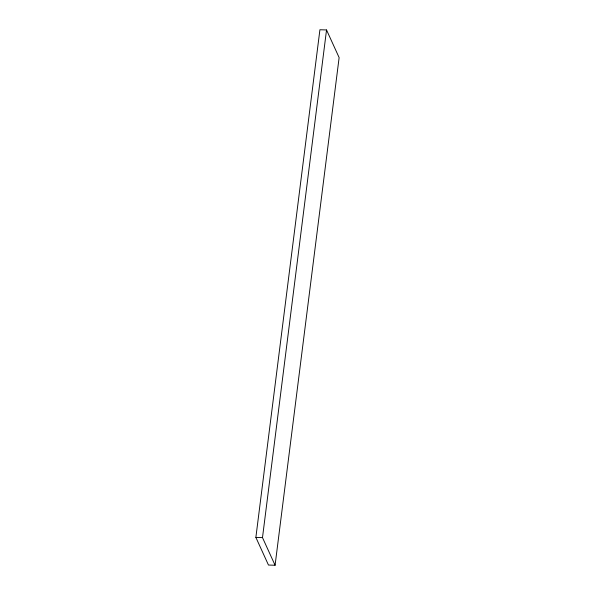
<?xml version="1.0" encoding="UTF-8"?>
<svg xmlns="http://www.w3.org/2000/svg" width="595" height="595" viewBox="0 0 595 595"><rect width="100%" height="100%" fill="white"/><g stroke="black" fill="none" stroke-linecap="round" stroke-linejoin="round"><path stroke-width="0.89" d="M255.872 537.411L319.917 29.75L326.536 29.958L339.128 57.589L275.083 565.25L268.464 565.042L255.872 537.411L262.492 537.612L275.083 565.25M262.492 537.612L326.536 29.958"/></g></svg>
